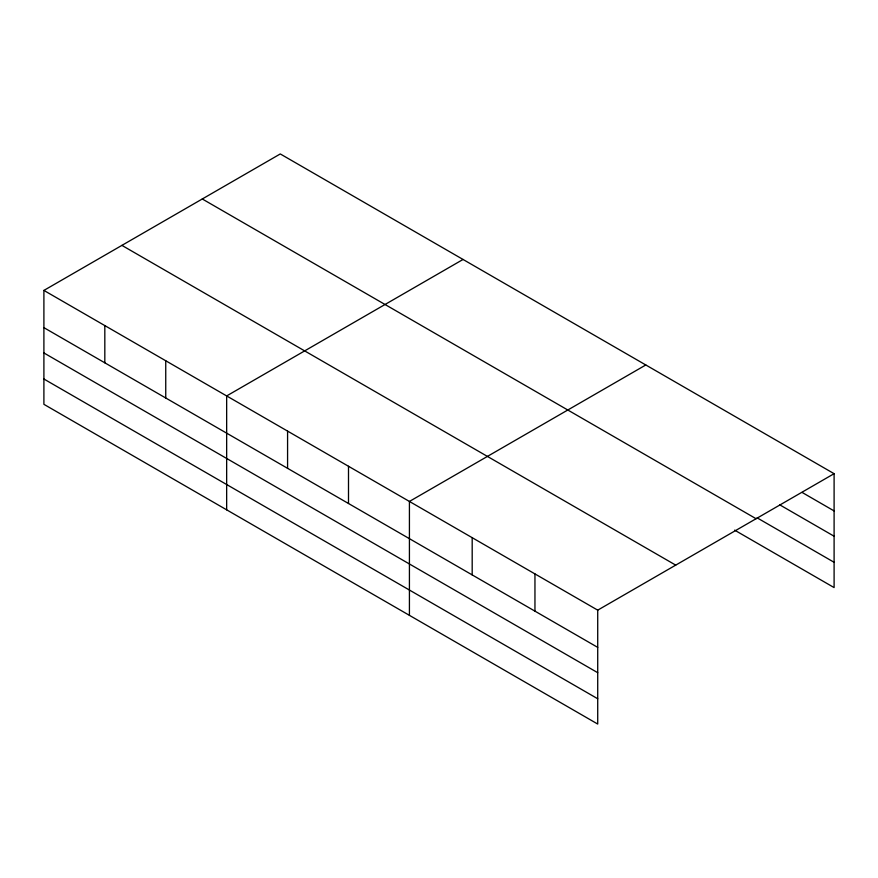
<?xml version="1.0" encoding="UTF-8"?>
<svg xmlns="http://www.w3.org/2000/svg" width="878" height="878" viewBox="0 0 878 878"><rect width="100%" height="100%" fill="white"/><g stroke="black" fill="none" stroke-linecap="round" stroke-linejoin="round"><path stroke-width="1.32" d="M597.72 672.691L597.72 610.155L43.9 290.42L43.9 404.319L597.72 724.054L597.72 672.691L43.9 352.945M734.623 530.147L834.1 587.58L834.1 473.681L280.28 153.946L43.9 290.42M463.046 259.46L226.656 395.934L226.656 509.833M645.802 364.974L409.422 501.448L409.422 615.346M597.72 610.155L834.1 473.681M802.13 492.448L834.1 510.919M779.62 504.762L834.1 536.217M757.121 517.844L834.1 562.282M202.28 198.977L756.09 518.722M121.91 245.379L675.72 565.125M43.9 327.648L597.72 647.382M43.9 379.011L597.72 698.756M534.954 573.927L534.954 611.154M472.188 537.687L472.188 574.914M348.5 466.273L348.5 503.5M287.578 431.098L287.578 468.336M165.744 360.759L165.744 397.986M104.822 325.584L104.822 362.812"/></g></svg>
